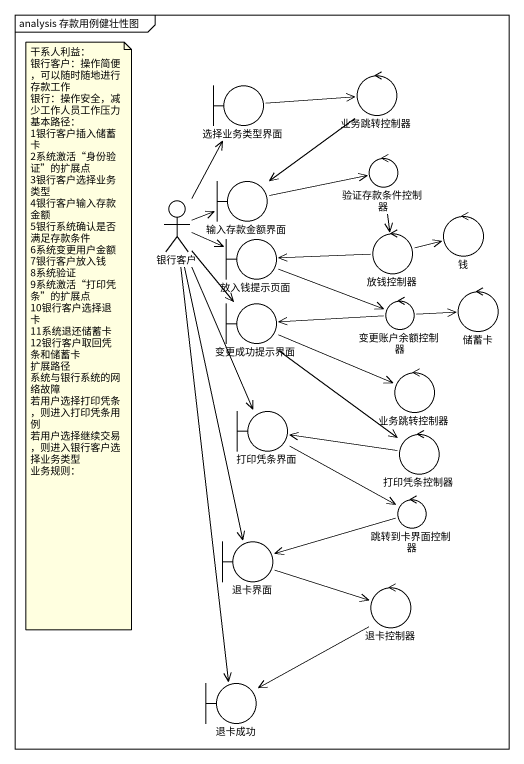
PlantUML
@startuml
mainframe analysis 存款用例健壮性图
boundary 选择业务类型界面
control 业务跳转控制器
control 验证存款条件控制器
actor 银行客户
boundary 输入存款金额界面
control 钱
boundary 放入钱提示页面
control 放钱控制器
control 储蓄卡
boundary 变更成功提示界面
control 变更账户余额控制器
control "业务跳转控制器" as 业务跳转控制器_2
boundary 打印凭条界面
control 打印凭条控制器
control 跳转到卡界面控制器
boundary 退卡界面
control 退卡控制器
boundary 退卡成功
选择业务类型界面 -right-> 业务跳转控制器
业务跳转控制器 --> 输入存款金额界面
验证存款条件控制器 --> 放钱控制器
银行客户 -up-> 选择业务类型界面
银行客户 -right-> 输入存款金额界面
银行客户 -right-> 放入钱提示页面
银行客户 --> 变更成功提示界面
银行客户 --> 打印凭条界面
银行客户 --> 退卡界面
银行客户 --> 退卡成功
输入存款金额界面 -right-> 验证存款条件控制器
放入钱提示页面 -right-> 变更账户余额控制器
放钱控制器 -right-> 钱
放钱控制器 -left-> 放入钱提示页面
变更成功提示界面 -right-> 业务跳转控制器_2
变更成功提示界面 --> 打印凭条控制器
变更账户余额控制器 -right-> 储蓄卡
变更账户余额控制器 -left-> 变更成功提示界面
打印凭条界面 --> 跳转到卡界面控制器
打印凭条控制器 -left-> 打印凭条界面
跳转到卡界面控制器 -left-> 退卡界面
退卡界面 -right-> 退卡控制器
退卡控制器 --> 退卡成功
note as N1
  干系人利益：
  银行客户：操作简便，可以随时随地进行存款工作
  银行：操作安全，减少工作人员工作压力
  基本路径：
  1银行客户插入储蓄卡
  2系统激活“身份验证”的扩展点
  3银行客户选择业务类型
  4银行客户输入存款金额
  5银行系统确认是否满足存款条件
  6系统变更用户金额
  7银行客户放入钱
  8系统验证
  9系统激活“打印凭条”的扩展点
  10银行客户选择退卡
  11系统退还储蓄卡
  12银行客户取回凭条和储蓄卡
  扩展路径
  系统与银行系统的网络故障
  若用户选择打印凭条，则进入打印凭条用例
  若用户选择继续交易，则进入银行客户选择业务类型
  业务规则：
end note
@enduml
